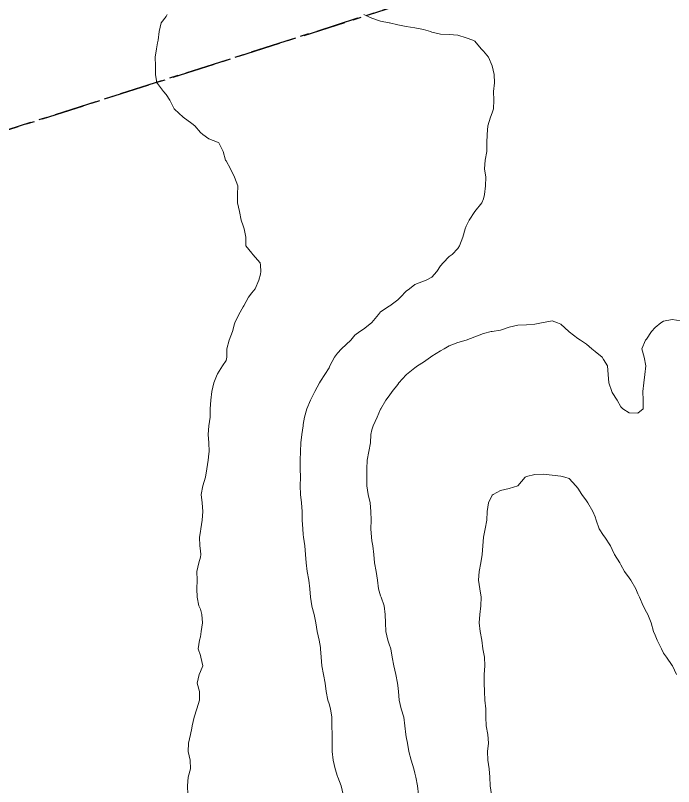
# Model space of a CAD drawing. Header units: centimetres. Extents: x 0 to 642158, y -847 to 649707.
# Drawn here: x 617198.47 to 617236.83, y 621018.21 to 621063.19 of the extents above; entities that cross this region are included whole.
import ezdxf

# ---------------------------------------------------------------- set-up
doc = ezdxf.new("R2010")
doc.units = ezdxf.units.CM
doc.header["$MEASUREMENT"] = 0
doc.linetypes.add('CENTERX2', pattern=[4, 2.5, -0.5, 0.5, -0.5])
doc.layers.add('SPW_parcellaire cadastral', color=7, linetype='CENTERX2', lineweight=25, true_color=0xff0542)
doc.layers.add('WAL_topographie 0.5', color=253, linetype='Continuous', lineweight=20)
picture_1 = doc.add_image_def('image2.png', size_in_pixel=(6614, 11023))

msp = doc.modelspace()

# ---------------------------------------------------------------- linework, layer by layer
at = {"layer": 'SPW_parcellaire cadastral'}
for points in [[(617241.275, 621070.317), (617169.567, 621047.434), (617166.894, 621049.214), (617162.686, 621066.403), (617160.38, 621076.829), (617156.839, 621097.39), (617148.682, 621109.262), (617140.291, 621148.374), (617133.725, 621215.689), (617201.035, 621235.28), (617206.182, 621236.778), (617209.847, 621217.085), (617219.866, 621163.255), (617220.777, 621158.785), (617223.168, 621146.016), (617230.543, 621107.747), (617231.474, 621096.827), (617231.832, 621092.068), (617237.43, 621089.618), (617241.275, 621070.317)], [(617241.275, 621070.317), (617280.13, 620882.72), (617280.432, 620881.446), (617281.442, 620877.166), (617193.589, 620834.551), (617195.609, 620842.354), (617187.498, 620892.108), (617169.495, 620968.06), (617157.998, 621018.267), (617167.025, 621022.532), (617176.672, 621027.88), (617180.083, 621036.101), (617179.433, 621040.006), (617177.873, 621042.565), (617175.726, 621044.879), (617170.605, 621047.194), (617169.567, 621047.434), (617241.275, 621070.317)]]:
    msp.add_lwpolyline(points, dxfattribs=at)
at = {"layer": 'WAL_topographie 0.5'}
for points in [[(617207.31, 621063.25), (617207.25, 621063.131), (617206.974, 621062.75), (617206.841, 621062.25), (617206.793, 621061.75), (617206.75, 621061.583), (617206.687, 621061.25), (617206.613, 621060.75), (617206.63, 621060.25), (617206.636, 621059.75), (617206.706, 621059.25), (617206.75, 621059.21), (617207.099, 621058.75), (617207.25, 621058.578), (617207.476, 621058.25), (617207.73, 621057.75), (617207.75, 621057.718), (617208.25, 621057.25), (617208.25, 621057.25), (617208.75, 621056.888), (617208.924, 621056.75), (617209.25, 621056.355), (617209.404, 621056.25), (617209.75, 621055.985), (617210.25, 621055.8), (617210.322, 621055.75), (617210.583, 621055.25), (617210.724, 621054.75), (617210.75, 621054.714), (617211, 621054.25), (617211.25, 621053.75), (617211.25, 621053.75), (617211.441, 621053.25), (617211.406, 621052.75), (617211.417, 621052.25), (617211.538, 621051.75), (617211.632, 621051.25), (617211.75, 621050.917), (617211.803, 621050.75), (617211.904, 621050.25), (617211.9, 621049.75), (617212.25, 621049.313), (617212.313, 621049.25), (617212.734, 621048.75), (617212.75, 621048.625), (617212.782, 621048.25), (617212.75, 621048.1), (617212.658, 621047.75), (617212.438, 621047.25), (617212.25, 621047.01), (617212.059, 621046.75), (617211.792, 621046.25), (617211.75, 621046.185), (617211.5, 621045.75), (617211.262, 621045.25), (617211.25, 621045.205), (617211.125, 621044.75), (617210.921, 621044.25), (617210.798, 621043.75), (617210.802, 621043.25), (617210.75, 621043.058), (617210.54, 621042.75), (617210.25, 621042.292), (617210.229, 621042.25), (617210.039, 621041.75), (617209.92, 621041.25), (617209.861, 621040.75), (617209.831, 621040.25), (617209.823, 621039.75), (617209.75, 621039.25), (617209.75, 621039.25), (617209.697, 621038.75), (617209.75, 621038.25), (617209.75, 621038.25), (617209.768, 621037.75), (617209.75, 621037.625), (617209.705, 621037.25), (617209.631, 621036.75), (617209.548, 621036.25), (617209.396, 621035.75), (617209.294, 621035.25), (617209.35, 621034.75), (617209.398, 621034.25), (617209.347, 621033.75), (617209.276, 621033.25), (617209.25, 621033.083), (617209.203, 621032.75), (617209.215, 621032.25), (617209.25, 621031.95), (617209.279, 621031.75), (617209.25, 621031.583), (617209.159, 621031.25), (617209.038, 621030.75), (617209.066, 621030.25), (617209.052, 621029.75), (617209.058, 621029.25), (617209.167, 621028.75), (617209.25, 621028.55), (617209.342, 621028.25), (617209.384, 621027.75), (617209.307, 621027.25), (617209.25, 621026.95), (617209.203, 621026.75), (617209.125, 621026.25), (617209.25, 621025.85), (617209.282, 621025.75), (617209.401, 621025.25), (617209.25, 621024.917), (617209.179, 621024.75), (617209.074, 621024.25), (617209.203, 621023.75), (617209.2, 621023.25), (617209.043, 621022.75), (617208.891, 621022.25), (617208.777, 621021.75), (617208.75, 621021.607), (617208.672, 621021.25), (617208.562, 621020.75), (617208.531, 621020.25), (617208.653, 621019.75), (617208.669, 621019.25), (617208.544, 621018.75), (617208.5, 621018.25), (617208.52, 621017.75)], [(617218.772, 621063.25), (617219.25, 621063.034), (617219.75, 621062.861), (617220.25, 621062.757), (617220.283, 621062.75), (617220.75, 621062.649), (617221.25, 621062.535), (617221.75, 621062.46), (617222.25, 621062.361), (617222.671, 621062.25), (617222.75, 621062.214), (617223.25, 621062.09), (617223.75, 621062.08), (617224.25, 621062.031), (617224.75, 621061.875), (617225.125, 621061.75), (617225.25, 621061.685), (617225.607, 621061.25), (617225.75, 621061.096), (617226.04, 621060.75), (617226.25, 621060.25), (617226.25, 621060.25), (617226.375, 621059.75), (617226.398, 621059.25), (617226.333, 621058.75), (617226.355, 621058.25), (617226.328, 621057.75), (617226.25, 621057.515), (617226.163, 621057.25), (617226.013, 621056.75), (617225.956, 621056.25), (617225.955, 621055.75), (617225.945, 621055.25), (617225.84, 621054.75), (617225.811, 621054.25), (617225.886, 621053.75), (617225.872, 621053.25), (617225.814, 621052.75), (617225.75, 621052.5), (617225.653, 621052.25), (617225.25, 621051.75), (617225.25, 621051.75), (617224.921, 621051.25), (617224.75, 621050.897), (617224.681, 621050.75), (617224.542, 621050.25), (617224.35, 621049.75), (617224.25, 621049.596), (617223.929, 621049.25), (617223.75, 621049.125), (617223.393, 621048.75), (617223.25, 621048.574), (617223.03, 621048.25), (617222.75, 621047.924), (617222.409, 621047.75), (617222.25, 621047.694), (617221.75, 621047.486), (617221.437, 621047.25), (617221.25, 621047.1), (617220.907, 621046.75), (617220.75, 621046.607), (617220.296, 621046.25), (617220.25, 621046.223), (617219.75, 621045.891), (617219.627, 621045.75), (617219.25, 621045.276), (617219.221, 621045.25), (617218.75, 621044.884), (617218.554, 621044.75), (617218.25, 621044.531), (617218.013, 621044.25), (617217.75, 621043.997), (617217.486, 621043.75), (617217.25, 621043.496), (617217.067, 621043.25), (617216.804, 621042.75), (617216.75, 621042.642), (617216.5, 621042.25), (617216.25, 621041.85), (617216.193, 621041.75), (617215.915, 621041.25), (617215.75, 621040.91), (617215.675, 621040.75), (617215.464, 621040.25), (617215.312, 621039.75), (617215.25, 621039.333), (617215.237, 621039.25), (617215.155, 621038.75), (617215.098, 621038.25), (617215.093, 621037.75), (617215.072, 621037.25), (617215.076, 621036.75), (617215.095, 621036.25), (617215.075, 621035.75), (617215.092, 621035.25), (617215.152, 621034.75), (617215.184, 621034.25), (617215.185, 621033.75), (617215.218, 621033.25), (617215.25, 621032.917), (617215.268, 621032.75), (617215.331, 621032.25), (617215.382, 621031.75), (617215.417, 621031.25), (617215.471, 621030.75), (617215.564, 621030.25), (617215.64, 621029.75), (617215.67, 621029.25), (617215.745, 621028.75), (617215.75, 621028.731), (617215.88, 621028.25), (617215.981, 621027.75), (617216.06, 621027.25), (617216.169, 621026.75), (617216.25, 621026.317), (617216.261, 621026.25), (617216.292, 621025.75), (617216.338, 621025.25), (617216.429, 621024.75), (617216.527, 621024.25), (617216.585, 621023.75), (617216.676, 621023.25), (617216.75, 621023.03), (617216.841, 621022.75), (617216.904, 621022.25), (617216.917, 621021.75), (617216.931, 621021.25), (617216.923, 621020.75), (617216.935, 621020.25), (617216.994, 621019.75), (617217.104, 621019.25), (617217.25, 621018.802), (617217.267, 621018.75), (617217.448, 621018.25), (617217.574, 621017.75)], [(617237.25, 621045.379), (617236.75, 621045.451), (617236.25, 621045.357), (617236.087, 621045.25), (617235.75, 621044.987), (617235.544, 621044.75), (617235.25, 621044.315), (617235.187, 621044.25), (617234.984, 621043.75), (617235.117, 621043.25), (617235.204, 621042.75), (617235.16, 621042.25), (617235.103, 621041.75), (617235.045, 621041.25), (617235.056, 621040.75), (617235.059, 621040.25), (617234.75, 621039.994), (617234.25, 621040), (617233.875, 621040.25), (617233.75, 621040.357), (617233.534, 621040.75), (617233.25, 621041.189), (617233.226, 621041.25), (617233.057, 621041.75), (617233.012, 621042.25), (617232.979, 621042.75), (617232.75, 621043.129), (617232.669, 621043.25), (617232.25, 621043.596), (617232.068, 621043.75), (617231.75, 621044.014), (617231.403, 621044.25), (617231.25, 621044.343), (617230.75, 621044.724), (617230.72, 621044.75), (617230.25, 621045.177), (617230.068, 621045.25), (617229.75, 621045.371), (617229.25, 621045.281), (617229.125, 621045.25), (617228.75, 621045.172), (617228.25, 621045.15), (617227.75, 621045.126), (617227.25, 621045), (617226.75, 621044.839), (617226.25, 621044.76), (617226.204, 621044.75), (617225.75, 621044.644), (617225.25, 621044.434), (617224.75, 621044.255), (617224.734, 621044.25), (617224.25, 621044.115), (617223.75, 621043.91), (617223.466, 621043.75), (617223.25, 621043.629), (617222.75, 621043.305), (617222.667, 621043.25), (617222.25, 621042.966), (617221.911, 621042.75), (617221.75, 621042.632), (617221.267, 621042.25), (617221.25, 621042.232), (617220.82, 621041.75), (617220.75, 621041.662), (617220.432, 621041.25), (617220.25, 621041.005), (617220.058, 621040.75), (617219.764, 621040.25), (617219.75, 621040.219), (617219.553, 621039.75), (617219.316, 621039.25), (617219.25, 621039.023), (617219.181, 621038.75), (617219.164, 621038.25), (617219.071, 621037.75), (617218.967, 621037.25), (617218.955, 621036.75), (617218.949, 621036.25), (617218.945, 621035.75), (617219.024, 621035.25), (617219.138, 621034.75), (617219.188, 621034.25), (617219.203, 621033.75), (617219.194, 621033.25), (617219.217, 621032.75), (617219.25, 621032.55), (617219.304, 621032.25), (617219.351, 621031.75), (617219.391, 621031.25), (617219.487, 621030.75), (617219.565, 621030.25), (617219.627, 621029.75), (617219.75, 621029.333), (617219.78, 621029.25), (617219.959, 621028.75), (617220.027, 621028.25), (617220.034, 621027.75), (617220.053, 621027.25), (617220.175, 621026.75), (617220.25, 621026.522), (617220.342, 621026.25), (617220.429, 621025.75), (617220.518, 621025.25), (617220.642, 621024.75), (617220.737, 621024.25), (617220.75, 621024.113), (617220.791, 621023.75), (617220.833, 621023.25), (617220.955, 621022.75), (617221.109, 621022.25), (617221.172, 621021.75), (617221.225, 621021.25), (617221.25, 621021.103), (617221.316, 621020.75), (617221.397, 621020.25), (617221.539, 621019.75), (617221.684, 621019.25), (617221.75, 621019), (617221.813, 621018.75), (617221.896, 621018.25), (617221.972, 621017.75)], [(617237, 621024.75), (617236.764, 621025.25), (617236.75, 621025.273), (617236.417, 621025.75), (617236.25, 621025.994), (617236.126, 621026.25), (617235.878, 621026.75), (617235.75, 621027.037), (617235.667, 621027.25), (617235.531, 621027.75), (617235.328, 621028.25), (617235.25, 621028.391), (617235.049, 621028.75), (617234.834, 621029.25), (617234.75, 621029.45), (617234.622, 621029.75), (617234.34, 621030.25), (617234.25, 621030.394), (617233.964, 621030.75), (617233.75, 621031.15), (617233.689, 621031.25), (617233.387, 621031.75), (617233.25, 621032.042), (617233.162, 621032.25), (617232.814, 621032.75), (617232.75, 621032.856), (617232.5, 621033.25), (617232.327, 621033.75), (617232.25, 621033.941), (617232.125, 621034.25), (617231.839, 621034.75), (617231.75, 621034.872), (617231.478, 621035.25), (617231.25, 621035.621), (617231.138, 621035.75), (617230.75, 621036.169), (617230.5, 621036.25), (617230.25, 621036.315), (617229.75, 621036.371), (617229.25, 621036.433), (617228.75, 621036.406), (617228.25, 621036.287), (617228.173, 621036.25), (617227.75, 621035.75), (617227.75, 621035.75), (617227.25, 621035.604), (617226.75, 621035.472), (617226.306, 621035.25), (617226.25, 621035.214), (617226.04, 621034.75), (617225.972, 621034.25), (617225.955, 621033.75), (617225.855, 621033.25), (617225.75, 621032.75), (617225.75, 621032.75), (617225.718, 621032.25), (617225.677, 621031.75), (617225.599, 621031.25), (617225.505, 621030.75), (617225.46, 621030.25), (617225.537, 621029.75), (617225.61, 621029.25), (617225.593, 621028.75), (617225.533, 621028.25), (617225.5, 621027.75), (617225.558, 621027.25), (617225.648, 621026.75), (617225.712, 621026.25), (617225.75, 621026.05), (617225.802, 621025.75), (617225.831, 621025.25), (617225.799, 621024.75), (617225.798, 621024.25), (617225.806, 621023.75), (617225.831, 621023.25), (617225.881, 621022.75), (617225.884, 621022.25), (617225.901, 621021.75), (617226.008, 621021.25), (617226.045, 621020.75), (617225.987, 621020.25), (617226.003, 621019.75), (617226.088, 621019.25), (617226.119, 621018.75), (617226.148, 621018.25), (617226.224, 621017.75)]]:
    msp.add_lwpolyline(points, dxfattribs=at)

# ---------------------------------------------------------------- pictures from other files: only their frames are drawn
image = msp.add_image(picture_1, insert=(616830.845, 620745.783), size_in_units=(429.466, 715.756), dxfattribs=dict(brightness=75))
image.dxf.flags = 7

doc.saveas('drawing.dxf')
